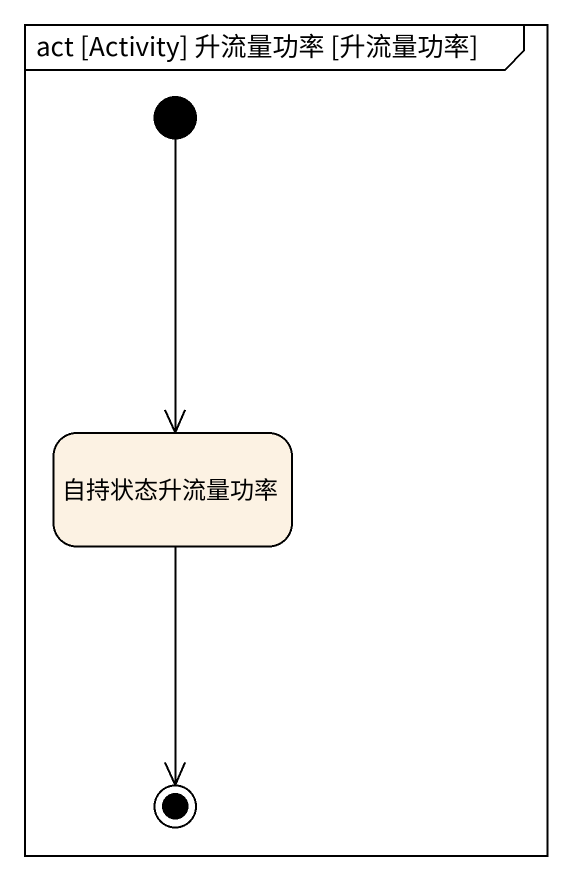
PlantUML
@startuml
mainframe act [Activity] 升流量功率 [升流量功率]
hide empty description
state 自持状态升流量功率
[*] --> 自持状态升流量功率
自持状态升流量功率 --> [*]
@enduml
